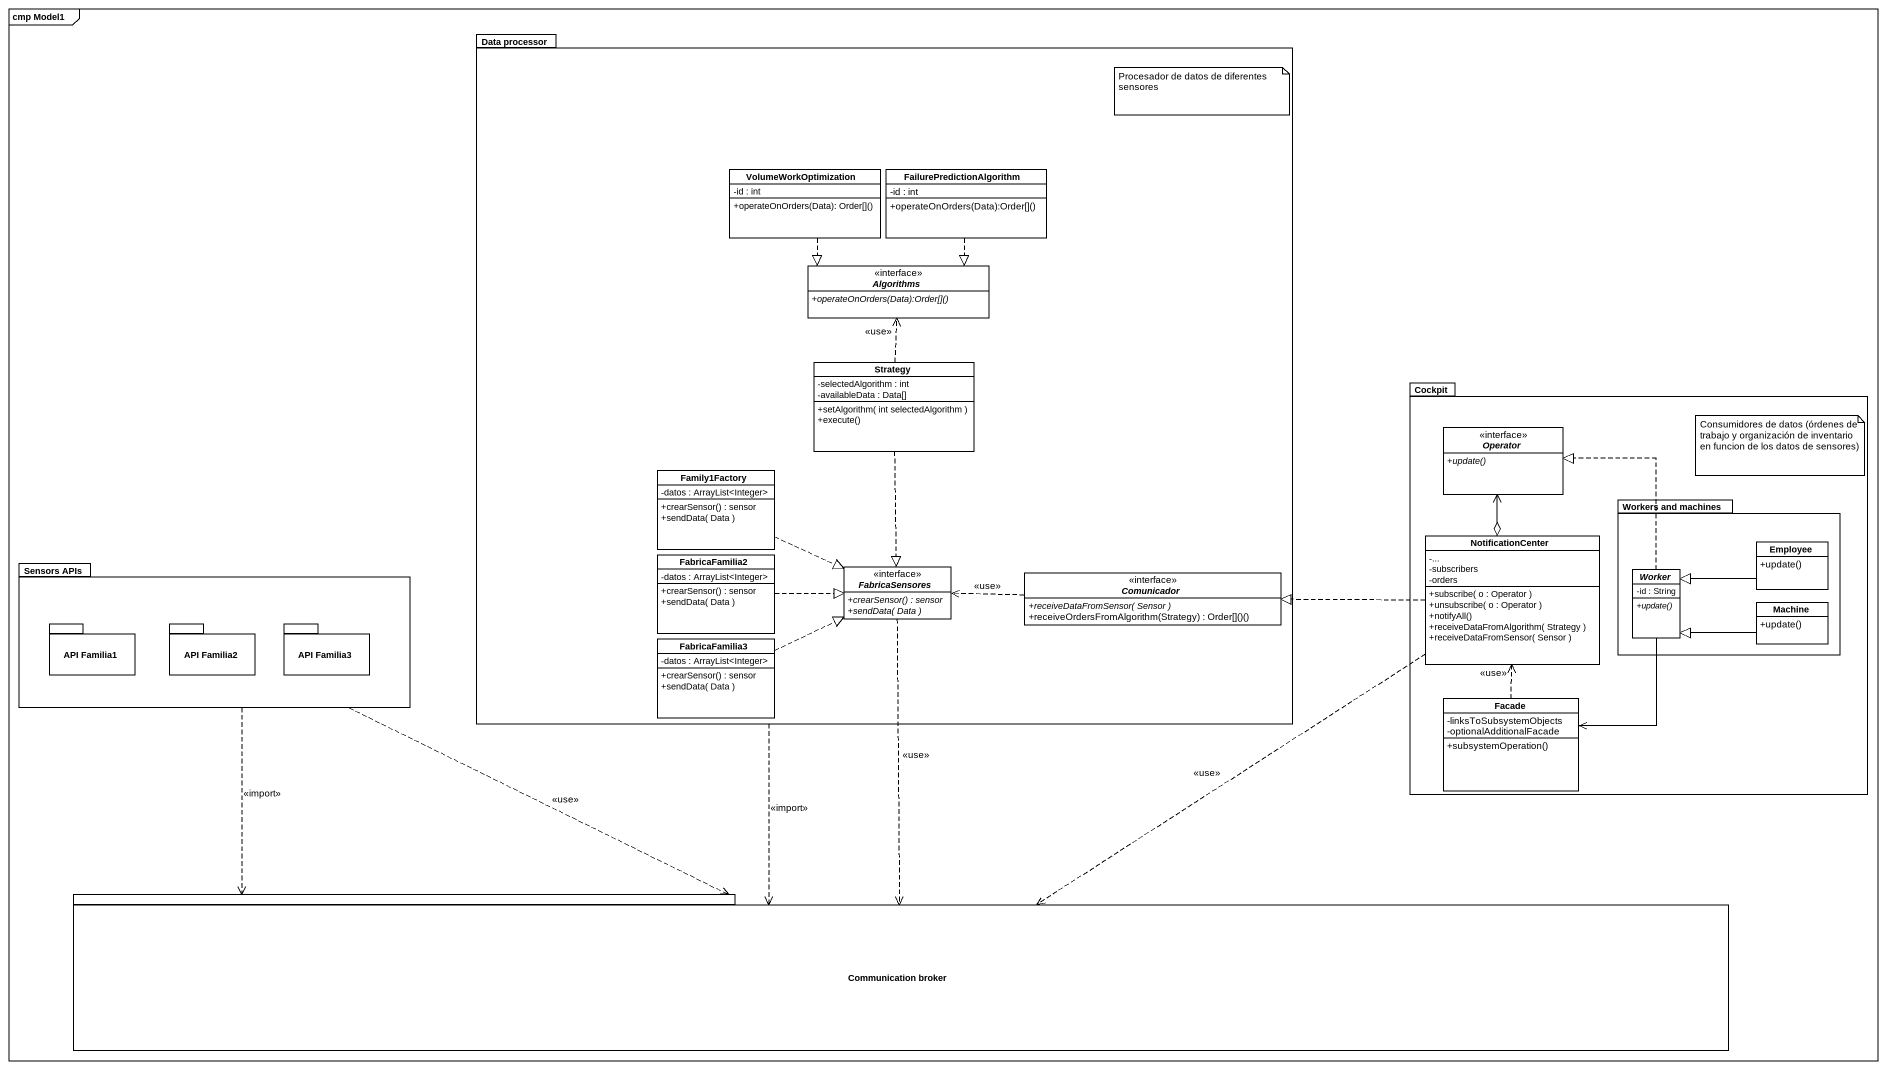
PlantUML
@startuml
mainframe cmp Model1
hide circle
hide empty members
skinparam classAttributeIconSize 0
package "Data processor" as Data_processor {
  class VolumeWorkOptimization {
    -id : int
    +operateOnOrders(Data): Order[]()
  }
  class FailurePredictionAlgorithm {
    -id : int
    +operateOnOrders(Data):Order[]()
  }
  interface Algorithms {
    {abstract} +operateOnOrders(Data):Order[]()
  }
  class Strategy {
    -selectedAlgorithm : int
    -availableData : Data[]
    +setAlgorithm( int selectedAlgorithm )
    +execute()
  }
  class Family1Factory {
    -datos : ArrayList<Integer>
    +crearSensor() : sensor
    +sendData( Data )
  }
  class FabricaFamilia2 {
    -datos : ArrayList<Integer>
    +crearSensor() : sensor
    +sendData( Data )
  }
  interface FabricaSensores {
    {abstract} +crearSensor() : sensor
    {abstract} +sendData( Data )
  }
  interface Comunicador {
    {abstract} +receiveDataFromSensor( Sensor )
    +receiveOrdersFromAlgorithm(Strategy) : Order[]()()
  }
  class FabricaFamilia3 {
    -datos : ArrayList<Integer>
    +crearSensor() : sensor
    +sendData( Data )
  }
}
package Cockpit {
  interface Operator {
    {abstract} +update()
  }
  package "Workers and machines" as Workers_and_machines {
    class Employee {
      +update()
    }
    abstract class Worker {
      -id : String
      {abstract} +update()
    }
    class Machine {
      +update()
    }
  }
  class NotificationCenter {
    -...
    -subscribers
    -orders
    +subscribe( o : Operator )
    +unsubscribe( o : Operator )
    +notifyAll()
    +receiveDataFromAlgorithm( Strategy )
    +receiveDataFromSensor( Sensor )
  }
  class Facade {
    -linksToSubsystemObjects
    -optionalAdditionalFacade
    +subsystemOperation()
  }
}
package "Sensors APIs" as Sensors_APIs {
  package "API Familia1" as API_Familia1 {
  }
  package "API Familia2" as API_Familia2 {
  }
  package "API Familia3" as API_Familia3 {
  }
}
package "Communication broker" as Communication_broker {
}
Data_processor ..> Communication_broker : <<import>>
VolumeWorkOptimization ..|> Algorithms
FailurePredictionAlgorithm ..|> Algorithms
Strategy .up.> Algorithms : <<use>>
Strategy ..|> FabricaSensores
Family1Factory .right.|> FabricaSensores
NotificationCenter o-up-> Operator
NotificationCenter .left.|> Comunicador
NotificationCenter ..> Communication_broker : <<use>>
Employee -left-|> Worker
Sensors_APIs .right.> Communication_broker : <<import>>
Sensors_APIs .right.> Communication_broker : <<use>>
FabricaFamilia2 .right.|> FabricaSensores
FabricaSensores ..> Communication_broker : <<use>>
Comunicador .left.> FabricaSensores : <<use>>
Worker .up.|> Operator
Worker --> Facade
Machine -left-|> Worker
FabricaFamilia3 .right.|> FabricaSensores
Facade .up.> NotificationCenter : <<use>>
note as N1
  Procesador de datos de diferentes sensores
end note
note as N2
  Consumidores de datos (órdenes de trabajo y organización de inventario en funcion de los datos de sensores)
end note
@enduml
